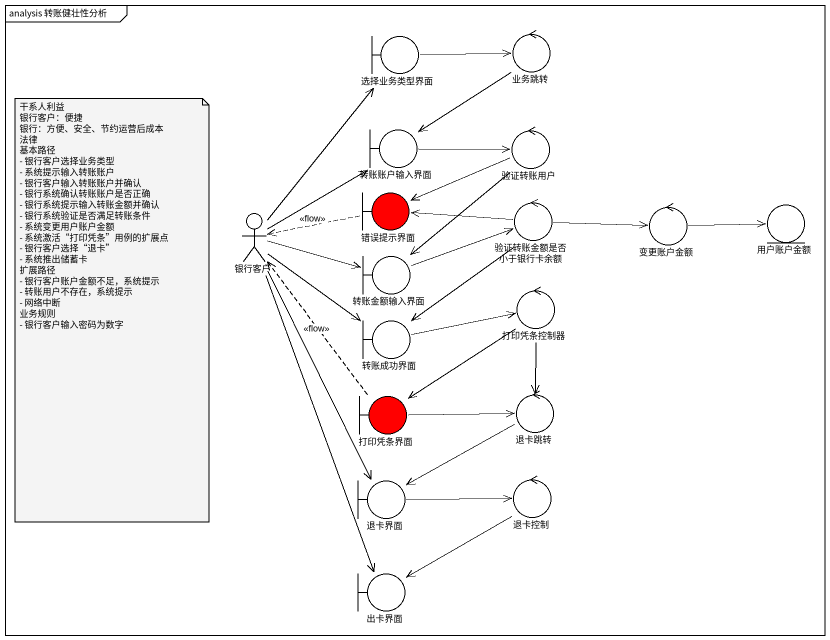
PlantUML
@startuml
mainframe analysis 转账健壮性分析
boundary 选择业务类型界面
control 业务跳转
boundary 转账账户输入界面
control 验证转账用户
boundary 错误提示界面 #FF0000
actor 银行客户
control 验证转账金额是否小于银行卡余额
control 变更账户金额
entity 用户账户金额
boundary 转账金额输入界面
control 打印凭条控制器
boundary 转账成功界面
boundary 打印凭条界面 #FF0000
control 退卡跳转
boundary 退卡界面
control 退卡控制
boundary 出卡界面
选择业务类型界面 -right-> 业务跳转
业务跳转 --> 转账账户输入界面
转账账户输入界面 -right-> 验证转账用户
验证转账用户 -left-> 错误提示界面
验证转账用户 --> 转账金额输入界面
错误提示界面 .left.> 银行客户 : <<flow>>
银行客户 -up-> 选择业务类型界面
银行客户 -up-> 转账账户输入界面
银行客户 -right-> 转账金额输入界面
银行客户 --> 转账成功界面
银行客户 --> 退卡界面
银行客户 --> 出卡界面
验证转账金额是否小于银行卡余额 -left-> 错误提示界面
验证转账金额是否小于银行卡余额 -right-> 变更账户金额
验证转账金额是否小于银行卡余额 --> 转账成功界面
变更账户金额 -right-> 用户账户金额
转账金额输入界面 -right-> 验证转账金额是否小于银行卡余额
打印凭条控制器 --> 打印凭条界面
打印凭条控制器 --> 退卡跳转
转账成功界面 -right-> 打印凭条控制器
打印凭条界面 .up.> 银行客户 : <<flow>>
打印凭条界面 -right-> 退卡跳转
退卡跳转 -left-> 退卡界面
退卡界面 -right-> 退卡控制
退卡控制 --> 出卡界面
note as N1
  干系人利益
  银行客户：便捷
  银行：方便、安全、节约运营后成本
  法律
  基本路径
  - 银行客户选择业务类型
  - 系统提示输入转账账户
  - 银行客户输入转账账户并确认
  - 银行系统确认转账账户是否正确
  - 银行系统提示输入转账金额并确认
  - 银行系统验证是否满足转账条件
  - 系统变更用户账户金额
  - 系统激活“打印凭条”用例的扩展点
  - 银行客户选择“退卡”
  - 系统推出储蓄卡
  扩展路径
  - 银行客户账户金额不足，系统提示
  - 转账用户不存在，系统提示
  - 网络中断
  业务规则
  - 银行客户输入密码为数字
end note
@enduml
